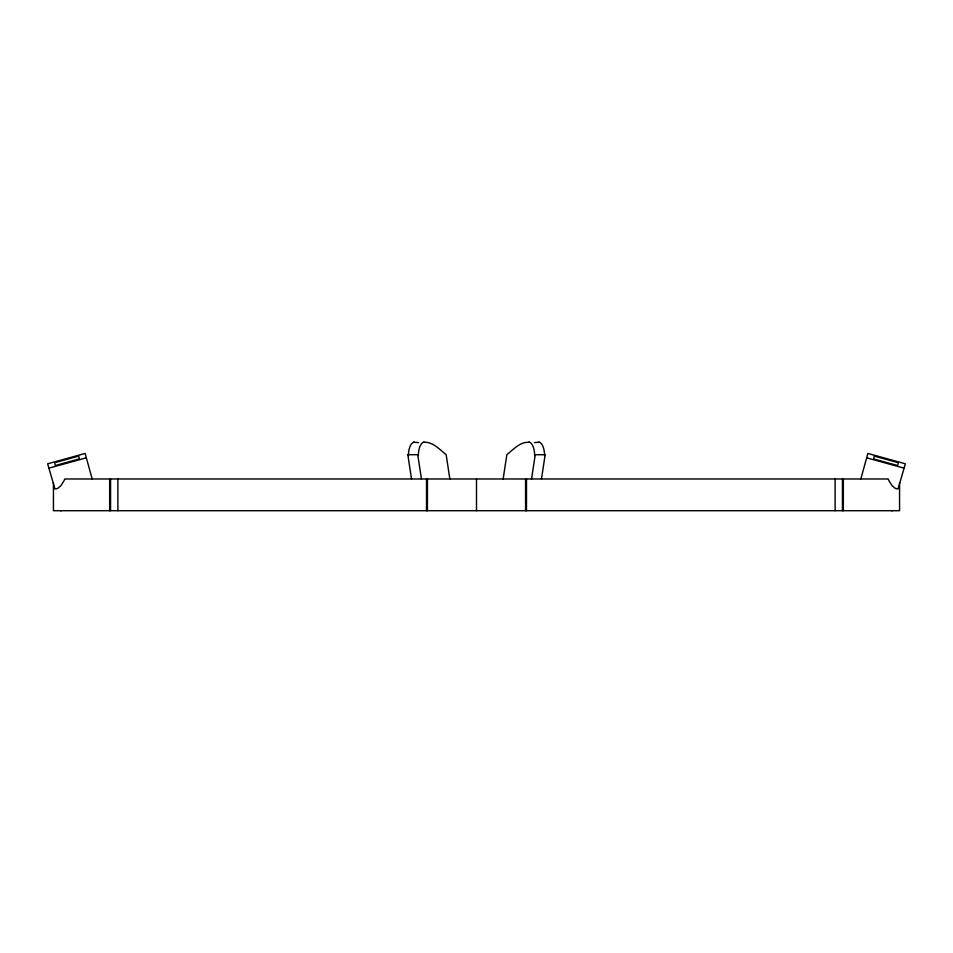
<?xml version="1.0" encoding="UTF-8"?>
<svg xmlns="http://www.w3.org/2000/svg" width="953" height="953" viewBox="0 0 953 953"><rect width="100%" height="100%" fill="white"/><g stroke="black" fill="none" stroke-linecap="round" stroke-linejoin="round"><path stroke-width="1.43" d="M503.148 478.978L506.841 454.712C513.202 449.566 520.028 441.811 528.915 442.263M531.56 478.978L535.252 454.712L545.164 454.712L541.471 478.978M860.821 478.978L867.861 453.449L905.35 463.801L898.06 488.901A6.206 6.159 15.4 0 1 895.058 488.21L892.151 485.744L889.161 481.051A49.961 49.616 15.4 0 1 888.16 478.978L64.84 478.978A49.961 49.616 -15.4 0 1 63.839 481.051L60.849 485.744L57.942 488.21A6.206 6.159 -15.4 0 1 54.94 488.901L47.65 463.801L85.139 453.449L92.179 478.978M892.413 510.701L891.698 510.701M534.407 442.609L538.826 442.263M48.853 468.161L86.342 457.821M61.302 510.701L60.587 510.701M414.174 442.263L418.593 442.609M424.085 442.263C432.972 441.811 439.798 449.566 446.159 454.712L449.852 478.978M866.658 457.821L904.147 468.161M421.44 478.978L417.748 454.712L407.836 454.712L411.529 478.978M899.561 482.623L899.561 510.701L53.439 510.701L53.439 482.623M843.345 478.978L843.345 510.701M842.44 478.978L842.44 510.701M835.126 478.978L835.126 510.701M526.485 478.978L526.485 510.701M525.568 478.978L525.568 510.701M476.5 478.978L476.5 510.701M427.432 478.978L427.432 510.701M426.515 478.978L426.515 510.701M117.874 478.978L117.874 510.701M110.56 478.978L110.56 510.701M109.655 478.978L109.655 510.701M529.094 441.906A88.736 23.896 -63.9 0 1 534.669 455.57M539.005 441.906A88.736 23.896 -63.9 0 1 544.58 455.57M418.331 455.57A88.736 23.896 63.9 0 1 423.906 441.906M408.42 455.57A88.736 23.896 63.9 0 1 413.995 441.906M874.401 456.106L873.603 458.965L897.619 465.517L898.381 462.717L874.401 456.106M78.599 456.106L54.619 462.717L55.381 465.517L79.373 458.893L78.599 456.106"/></g></svg>
